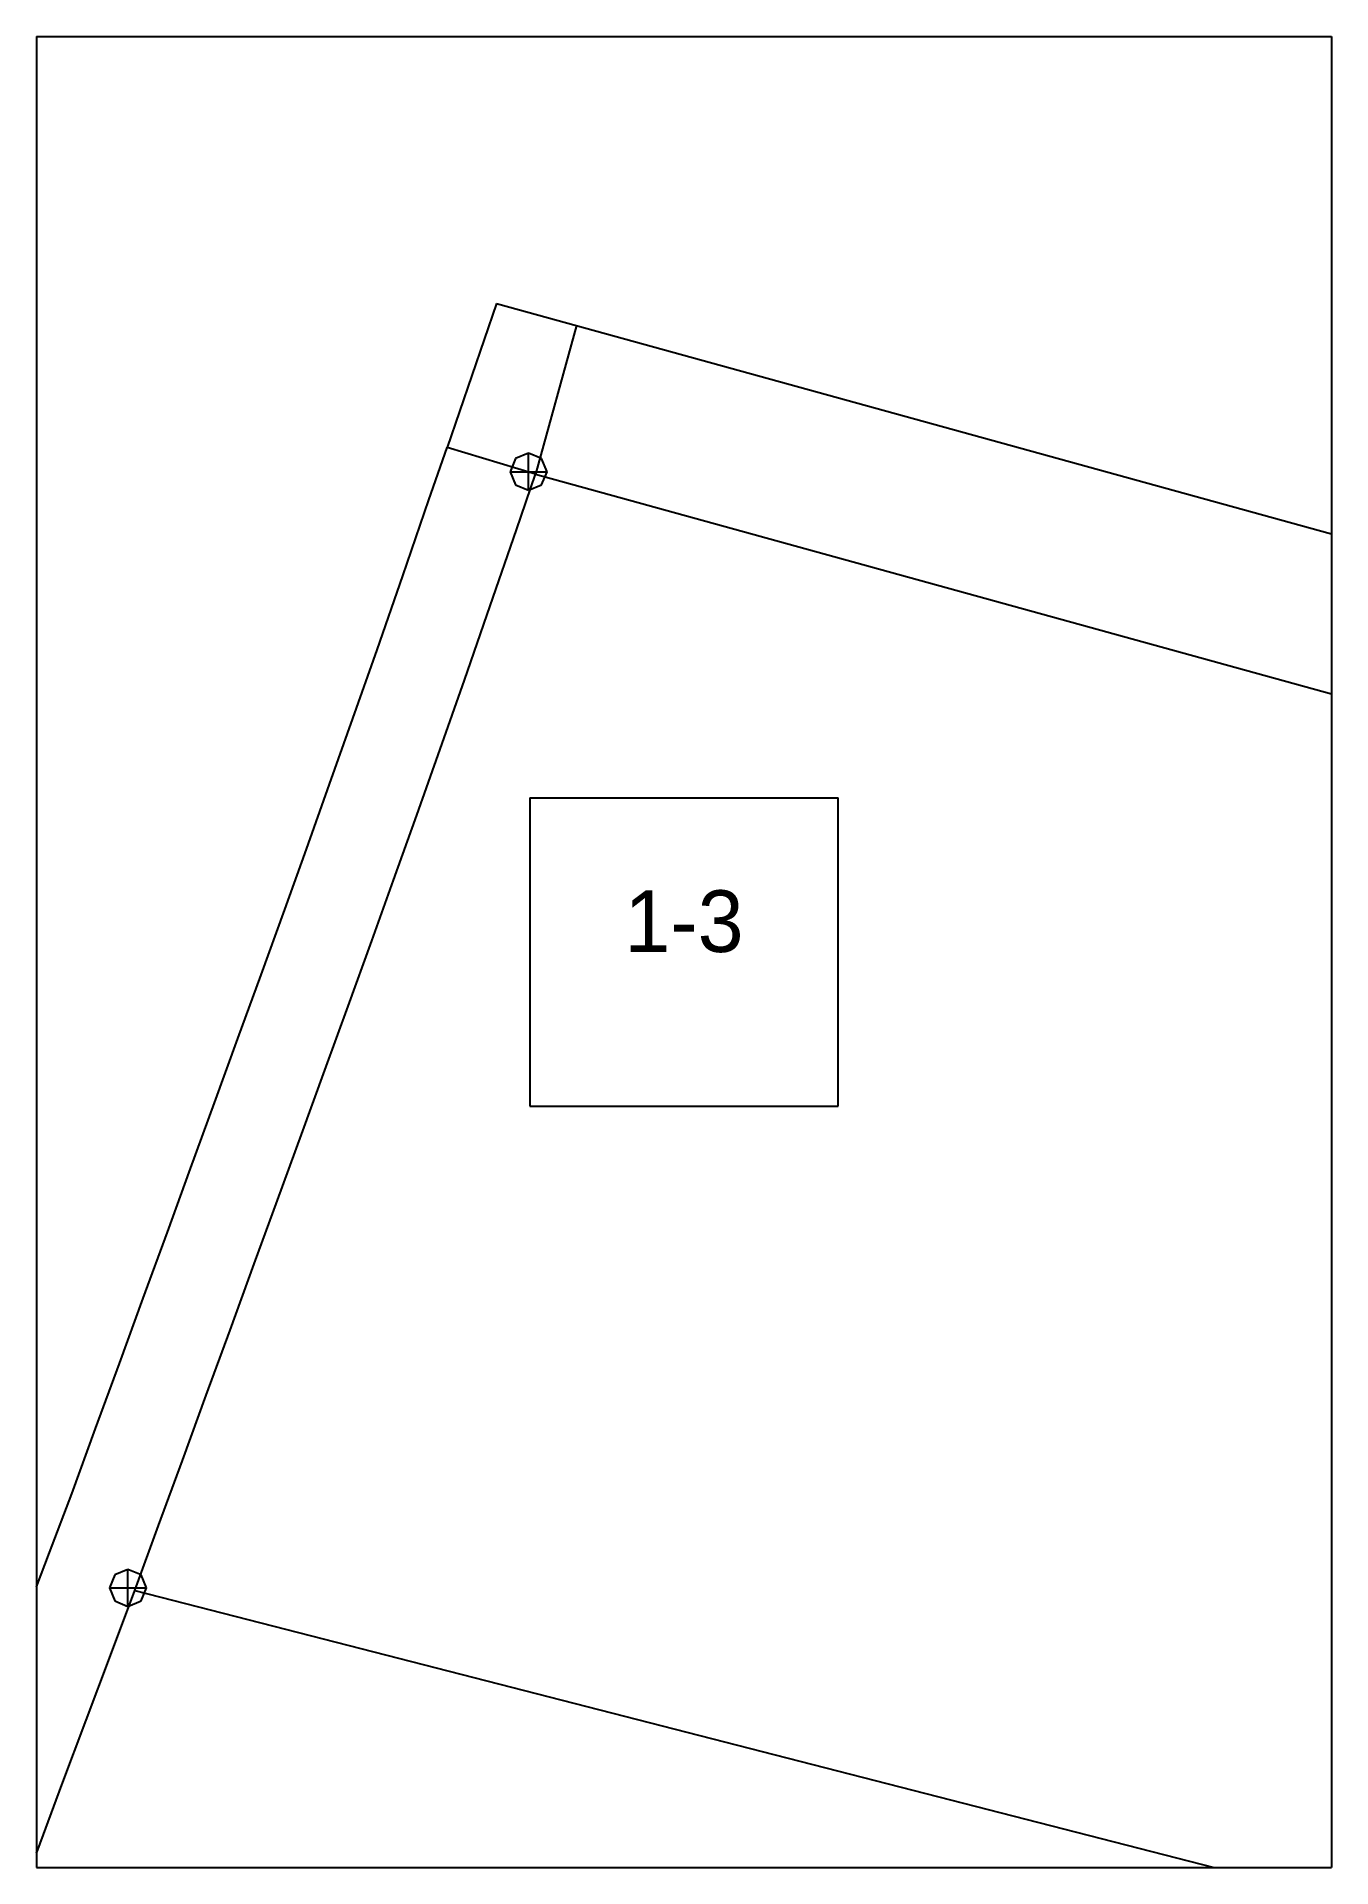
# Paper-space layout 'Plan 1-3' of a CAD drawing. Header units: metres, sheet in millimetres. Extents: x 0 to 210, y 0 to 297.
# The model-space entities are those that its viewports show. They can reach past a viewport. Long polylines and large blocks are cut down to what shows.
import ezdxf
from ezdxf.enums import TextEntityAlignment as Align

# ---------------------------------------------------------------- set-up
doc = ezdxf.new("R2010")
doc.units = ezdxf.units.M
for name, color, linetype in [('default', 7, 'Continuous'), ('TEXTLAYER', 7, 'Continuous'), ('VIEWPORTS', 7, 'Continuous')]:
    doc.layers.add(name, color=color, linetype=linetype)

msp = doc.modelspace()

# ---------------------------------------------------------------- linework, layer by layer
at = {"color": 9}
for p, q in [((210, 0), (420, 0)), ((420, 0), (420, -297)), ((420, 0), (630, 0)), ((420, 0), (420, -297)), ((630, 0), (630, -297)), ((630, 0), (840, 0)), ((630, 0), (630, -297)), ((500, -123.5), (550, -123.5)), ((500, -123.5), (500, -173.5)), ((550, -173.5), (550, -123.5)), ((500, -173.5), (550, -173.5)), ((210, -297), (420, -297)), ((210, -297), (420, -297)), ((420, -297), (630, -297)), ((420, -297), (420, -594)), ((420, -297), (630, -297)), ((420, -297), (420, -594)), ((630, -297), (840, -297)), ((630, -297), (630, -594)), ((630, -297), (840, -297)), ((630, -297), (630, -594))]:
    msp.add_line(p, q, dxfattribs=at)
at = {"layer": 'default', "color": 7, "linetype": 'Continuous'}
for p, q in [((494.57, -43.28), (486.57, -66.63)), ((494.57, -43.28), (856.5, -143.19)), ((507.58, -46.87), (500.93, -70.97)), ((483.64, -75.17), (486.57, -66.63)), ((500.93, -70.97), (486.57, -66.63)), ((499.79, -67.58), (497.67, -68.46)), ((501.91, -68.46), (499.79, -67.58)), ((499.79, -73.58), (499.79, -67.58)), ((497.67, -68.46), (496.79, -70.58)), ((496.79, -70.58), (497.67, -72.71)), ((496.79, -70.58), (502.79, -70.58)), ((497.84, -80.02), (500.93, -70.97)), ((500.93, -70.97), (833.5, -162.77)), ((502.79, -70.58), (501.91, -68.46)), ((501.91, -72.71), (502.79, -70.58)), ((497.67, -72.71), (499.79, -73.58)), ((499.79, -73.58), (501.91, -72.71)), ((479.4, -87.46), (483.64, -75.17)), ((493.58, -92.35), (497.84, -80.02)), ((475.22, -99.48), (479.4, -87.46)), ((489.38, -104.41), (493.58, -92.35)), ((471.3, -110.61), (475.22, -99.48)), ((485.45, -115.59), (489.38, -104.41)), ((467.52, -121.27), (471.3, -110.61)), ((481.66, -126.28), (485.45, -115.59)), ((463.75, -131.82), (467.52, -121.27)), ((477.88, -136.86), (481.66, -126.28)), ((460.24, -141.6), (463.75, -131.82)), ((474.36, -146.67), (477.88, -136.86)), ((456.42, -152.19), (460.24, -141.6)), ((470.53, -157.28), (474.36, -146.67)), ((452.66, -162.55), (456.42, -152.19)), ((466.76, -167.67), (470.53, -157.28)), ((448.86, -172.98), (452.66, -162.55)), ((462.96, -178.11), (466.76, -167.67)), ((444.98, -183.64), (448.86, -172.98)), ((459.07, -188.78), (462.96, -178.11)), ((441.21, -193.95), (444.98, -183.64)), ((455.3, -199.1), (459.07, -188.78)), ((437.28, -204.68), (441.21, -193.95)), ((451.37, -209.84), (455.3, -199.1)), ((433.42, -215.25), (437.28, -204.68)), ((447.5, -220.4), (451.37, -209.84)), ((429.55, -225.82), (433.42, -215.25)), ((443.64, -230.97), (447.5, -220.4)), ((425.69, -236.39), (429.55, -225.82)), ((439.78, -241.53), (443.64, -230.97)), ((422.11, -245.92), (425.69, -236.39)), ((435.94, -252.08), (439.78, -241.53)), ((418.11, -256.5), (422.11, -245.92)), ((434.82, -248.66), (432.7, -249.53)), ((436.94, -249.53), (434.82, -248.66)), ((434.82, -254.66), (434.82, -248.66)), ((432.7, -249.53), (431.82, -251.66)), ((431.82, -251.66), (432.7, -253.78)), ((431.82, -251.66), (437.82, -251.66)), ((431.96, -262.61), (435.94, -252.08)), ((435.94, -252.08), (772.88, -338.55)), ((437.82, -251.66), (436.94, -249.53)), ((436.94, -253.78), (437.82, -251.66)), ((432.7, -253.78), (434.82, -254.66)), ((434.82, -254.66), (436.94, -253.78)), ((428.01, -273.11), (431.96, -262.61)), ((424.09, -283.63), (428.01, -273.11)), ((420.2, -294.16), (424.09, -283.63)), ((416.38, -304.71), (420.2, -294.16))]:
    msp.add_line(p, q, dxfattribs=at)

# ---------------------------------------------------------------- texts
at = {"layer": 'TEXTLAYER', "color": 1}
msp.add_text('1-3', height=10, dxfattribs=at).set_placement((525, -148.5), align=Align.CENTER)

psp = doc.layouts.new('Plan 1-3')

# ---------------------------------------------------------------- viewports
at = {"layer": 'VIEWPORTS'}
psp.add_viewport(center=(105, 148.5), size=(210, 297), view_center_point=(525, -148.5), view_height=297, dxfattribs=at)

doc.saveas('drawing.dxf')
